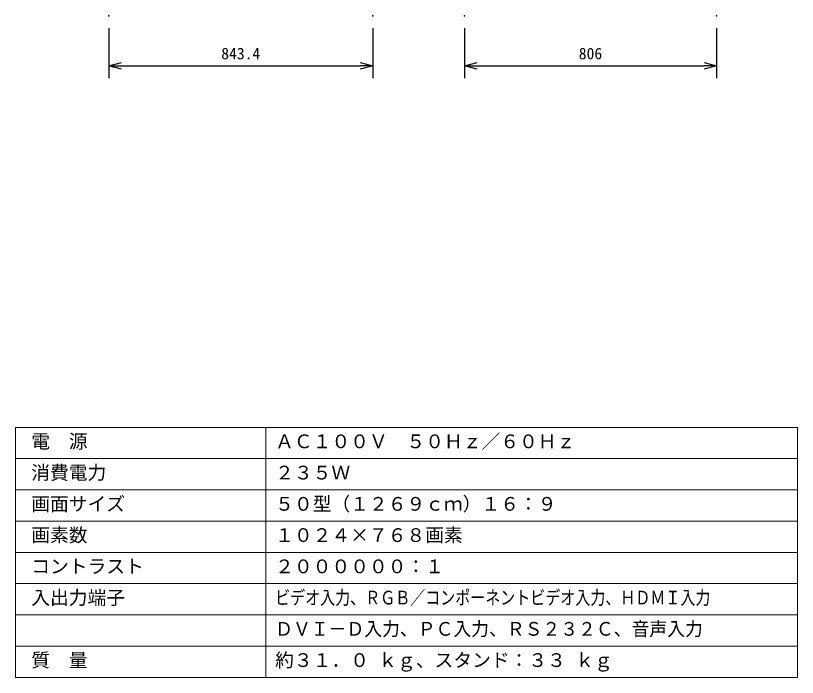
# Model space of a CAD drawing. Units: millimetres, scale not verified. Extents: x -63 to 62, y -116 to 117.
# Drawn here: x -62.5 to 62.5, y -116.5 to -10.6 of the extents above; entities that cross this region are included whole.
import ezdxf
from ezdxf.enums import TextEntityAlignment as Align

# ---------------------------------------------------------------- set-up
doc = ezdxf.new("R2010")
doc.units = ezdxf.units.MM
doc.header["$LTSCALE"] = 0.125
doc.header["$PDMODE"] = 32
doc.header["$PDSIZE"] = 0.0625
for name, color, linetype in [('0-0_0', 7, 'Continuous'), ('0-2_MOJI1', 7, 'Continuous'), ('0-4_DEFPOINTS', 7, 'Continuous'), ('0-6_SUNPO', 7, 'Continuous')]:
    doc.layers.add(name, color=color, linetype=linetype)
doc.layers.add('0-1_WAKU', color=1, linetype='Continuous', lineweight=18)
doc.styles.add('ＭＳ ゴシック', font='')
doc.styles.get('ＭＳ ゴシック').set_extended_font_data('MS Gothic')

# ---------------------------------------------------------------- blocks, each defined once
blk = doc.blocks.new('_OPEN30')
at = {"layer": '0-0_0'}
blk.add_line((0, 0), (-1, 0), dxfattribs=at)
blk.add_lwpolyline([(-1, 0.26795), (0, 0), (-1, -0.26795)], dxfattribs=at)
blk = doc.blocks.new('D11')
at = {"layer": '0-4_DEFPOINTS'}
for p in [(5.1222, 5.7507), (45.4222, 5.7507), (45.4222, -2.2493)]:
    blk.add_point(p, dxfattribs=at)
at = {"layer": '0-6_SUNPO'}
for p, q in [((5.1222, 3.7507), (5.1222, -4.2493)), ((45.4222, 3.7507), (45.4222, -4.2493)), ((7.1222, -2.2493), (43.4222, -2.2493))]:
    blk.add_line(p, q, dxfattribs=at)
at = {"layer": '0-6_SUNPO', "xscale": 2, "yscale": 2, "rotation": 180}
blk.add_blockref('_OPEN30', (5.1222, -2.2493), dxfattribs=at)
at = {"layer": '0-6_SUNPO', "xscale": 2, "yscale": 2}
blk.add_blockref('_OPEN30', (45.4222, -2.2493), dxfattribs=at)
at = {"layer": '0-6_SUNPO', "style": 'ＭＳ ゴシック'}
blk.add_text('806', height=1.833, dxfattribs=at).set_placement((23.3972, -1.7493), align=Align.BOTTOM_LEFT)
blk = doc.blocks.new('D10')
at = {"layer": '0-4_DEFPOINTS'}
for p in [(-51.7315, 5.7507), (-9.5615, 5.7507), (-9.5615, -2.2493)]:
    blk.add_point(p, dxfattribs=at)
at = {"layer": '0-6_SUNPO'}
for p, q in [((-51.7315, 3.7507), (-51.7315, -4.2493)), ((-9.5615, 3.7507), (-9.5615, -4.2493)), ((-49.7315, -2.2493), (-11.5615, -2.2493))]:
    blk.add_line(p, q, dxfattribs=at)
at = {"layer": '0-6_SUNPO', "xscale": 2, "yscale": 2, "rotation": 180}
blk.add_blockref('_OPEN30', (-51.7315, -2.2493), dxfattribs=at)
at = {"layer": '0-6_SUNPO', "xscale": 2, "yscale": 2}
blk.add_blockref('_OPEN30', (-9.5615, -2.2493), dxfattribs=at)
at = {"layer": '0-6_SUNPO', "style": 'ＭＳ ゴシック'}
blk.add_text('843.4', height=1.833, dxfattribs=at).set_placement((-33.7715, -1.7493), align=Align.BOTTOM_LEFT)

msp = doc.modelspace()

# ---------------------------------------------------------------- linework, layer by layer
at = {"layer": '0-1_WAKU', "color": 4}
for p, q in [((-62.5066, -76.4998), (62.4934, -76.4998)), ((-62.5066, -76.4998), (-62.5066, -116.4998)), ((-22.5066, -76.4998), (-22.5066, -116.4998)), ((62.4934, -76.4998), (62.4934, -116.4998)), ((62.4934, -116.4998), (-62.5066, -116.4998))]:
    msp.add_line(p, q, dxfattribs=at)
at = {"layer": '0-1_WAKU'}
for p, q in [((-62.5066, -81.4998), (62.4934, -81.4998)), ((-62.5066, -86.4998), (62.4934, -86.4998)), ((-62.5066, -91.4998), (62.4934, -91.4998)), ((-62.5066, -96.4998), (62.4934, -96.4998)), ((-62.5066, -101.4998), (62.4934, -101.4998)), ((-62.5066, -106.4998), (62.4934, -106.4998)), ((-62.5066, -111.4998), (62.4934, -111.4998))]:
    msp.add_line(p, q, dxfattribs=at)

# ---------------------------------------------------------------- block references
at = {"layer": '0-6_SUNPO'}
for name in ['D10', 'D11']:
    msp.add_blockref(name, (4.1464, -16.4189), dxfattribs=at)

# ---------------------------------------------------------------- texts
at = {"layer": '0-2_MOJI1', "style": 'ＭＳ ゴシック'}
for s, p in [('電  源', (-60.0066, -80.4998)), ('ＡＣ１００Ｖ\u3000５０Ｈｚ／６０Ｈｚ', (-21.0066, -80.4998)), ('消費電力', (-60.0066, -85.4998)), ('２３５Ｗ', (-21.0066, -85.4998)), ('画面サイズ', (-60.0066, -90.4998)), ('５０型（１２６９ｃｍ）１６：９', (-21.0066, -90.4998)), ('画素数', (-60.0066, -95.4998)), ('１０２４×７６８画素', (-21.0066, -95.4998)), ('コントラスト', (-60.0066, -100.4998)), ('２００００００：１', (-21.0066, -100.4998)), ('入出力端子', (-60.0066, -105.4998)), ('質\u3000量', (-60.0066, -115.4998)), ('約３１．０ ｋｇ、スタンド：３３ ｋｇ', (-21.0066, -115.4998))]:
    msp.add_text(s, height=2.199, dxfattribs=at).set_placement(p, align=Align.BOTTOM_LEFT)
for s, width, p in [('ビデオ入力、ＲＧＢ／コンポーネントビデオ入力、ＨＤＭＩ入力', 0.8, (-21.0066, -105.4998)), ('ＤＶＩ－Ｄ入力、ＰＣ入力、ＲＳ２３２Ｃ、音声入力', 0.95, (-21.0066, -110.4998))]:
    msp.add_text(s, height=2.199, dxfattribs=dict(at, width=width)).set_placement(p, align=Align.BOTTOM_LEFT)

doc.saveas('drawing.dxf')
